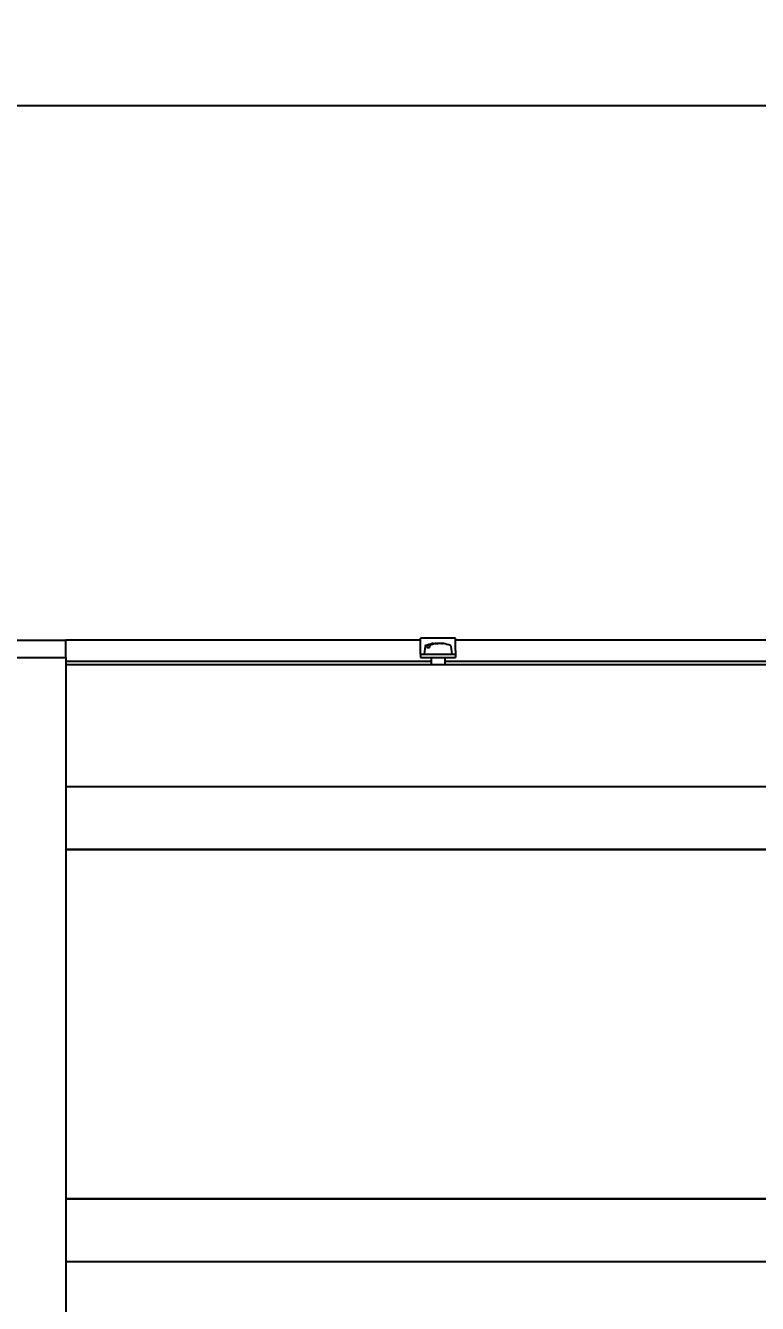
# Model space of a CAD drawing. Header units: millimetres. Extents: x 10462777 to 22643323, y 453826 to 1389191.
# Drawn here: x 11268853.4 to 11269056.6, y 578300.7 to 578655.2 of the extents above; entities that cross this region are included whole.
import ezdxf

# ---------------------------------------------------------------- set-up
doc = ezdxf.new("R2010")
doc.units = ezdxf.units.MM
doc.header["$LTSCALE"] = 200
doc.header["$MEASUREMENT"] = 0
doc.header["$PDMODE"] = 35
doc.header["$PDSIZE"] = -5
doc.linetypes.add('CENTER', pattern=[2, 1.25, -0.25, 0.25, -0.25])
doc.linetypes.add('PHANTOM', pattern=[2.5, 1.25, -0.25, 0.25, -0.25, 0.25, -0.25])
doc.layers.get('DEFPOINTS').update_dxf_attribs({"linetype": 'CONTINUOUS'})
doc.layers.add('1', color=1, linetype='CENTER')
doc.layers.add('11', color=6, linetype='PHANTOM')
doc.layers.add('LAYOUT', color=8, linetype='CONTINUOUS', lineweight=25)
doc.styles.add('iso-1', font='isocp.shx')
doc.styles.get("Standard").update_dxf_attribs({"font": 'SYMBOL'})
doc.dimstyles.get("Standard").update_dxf_attribs({"dimtxt": 1, "dimasz": 0.18, "dimexe": 0.18, "dimexo": 0.0625, "dimgap": 0.5, "dimtad": 1, "dimzin": 0, "dimdsep": 46, "dimtxsty": 'Standard', "dimcen": 0.09, "dimadec": 0, "dimazin": 0, "dimtfac": 1, "dimtofl": 0, "dimtmove": 2, "dimatfit": 3, "dimfxl": 1, "dimtolj": 1, "dimtzin": 0, "dimarcsym": 0})

# ---------------------------------------------------------------- blocks, each defined once
blk = doc.blocks.new('*D418')
at = {"layer": '1', "color": 152, "linetype": 'Continuous', "lineweight": -2, "transparency": 16777216}
for p, q in [((11268307.7, 579167.69), (11268307.7, 579563.75)), ((11269542.41, 578529.99), (11269542.41, 579563.75))]:
    blk.add_line(p, q, dxfattribs=at)
at = {"layer": '1', "color": 27, "linetype": 'Continuous', "lineweight": -2, "transparency": 16777216}
blk.add_line((11268338.45, 579533.01), (11269511.66, 579533.01), dxfattribs=at)
at = {"layer": '1', "color": 27, "linetype": 'Continuous', "transparency": 16777216}
for points in [[(11268338.45, 579538.13), (11268338.45, 579527.88), (11268307.7, 579533.01)], [(11269511.66, 579538.13), (11269511.66, 579527.88), (11269542.41, 579533.01)]]:
    blk.add_solid(points, dxfattribs=at)
at = {"layer": 'DEFPOINTS', "color": 0, "linetype": 'Continuous', "transparency": 16777216}
for p in [(11269542.41, 579533.01), (11268307.7, 579152.31), (11269542.41, 578514.62)]:
    blk.add_point(p, dxfattribs=at)
at = {"layer": '1', "color": 23, "linetype": 'Continuous', "lineweight": -3, "transparency": 16777216, "insert": (11268925.06, 579566.9), "char_height": 33.894, "attachment_point": 5, "style": 'iso-1'}
blk.add_mtext('\\A1;\\C23;1275', dxfattribs=at)
blk = doc.blocks.new('r710ic')
at = {"layer": 'LAYOUT', "color": 3}
blk.add_circle((272041.37, 104232.63), 2050.12, dxfattribs=at)

msp = doc.modelspace()

# ---------------------------------------------------------------- linework, layer by layer
at = {"layer": '1', "color": 252, "linetype": 'Continuous'}
for p, q in [((11269479.16985, 578632.88453), (11268831.61616, 578632.88453)), ((11268963.04289, 578484.71918), (11268864.52552, 578484.71918)), ((11269308.5244, 578484.71918), (11268972.73068, 578484.71918)), ((11268864.52552, 578478.90878), (11268965.96413, 578478.90878)), ((11268969.83925, 578478.90878), (11269307.06377, 578478.90878)), ((11268864.52975, 578477.94038), (11269339.04718, 578477.94038)), ((11269542.40225, 578444.04638), (11268864.50812, 578444.04638)), ((11269542.40844, 578426.57183), (11268864.50785, 578426.57183)), ((11268864.50785, 578329.81843), (11269542.40844, 578329.81843)), ((11268864.50812, 578312.34388), (11269542.40225, 578312.34388))]:
    msp.add_line(p, q, dxfattribs=at)
at = {"layer": '1', "color": 15, "linetype": 'Continuous'}
for p, q in [((11268841.77109, 578484.71921), (11268864.53081, 578484.71921)), ((11268864.53081, 578479.87721), (11268864.53081, 578484.71921)), ((11268832.10004, 578479.87721), (11268864.53081, 578479.87721)), ((11268864.53081, 578479.87721), (11268864.53081, 578444.46355)), ((11268864.53081, 578444.46355), (11268864.53081, 578431.04499)), ((11268864.53081, 578431.04499), (11268864.53081, 578230.99822))]:
    msp.add_line(p, q, dxfattribs=at)
at = {"layer": '1', "color": 51, "linetype": 'Continuous'}
for p, q in [((11269512.86346, 578426.61517), (11268864.52839, 578426.61517)), ((11268864.52839, 578329.77509), (11269512.86346, 578329.77509))]:
    msp.add_line(p, q, dxfattribs=at)
at = {"layer": '11', "color": 60, "linetype": 'Continuous'}
for p, q in [((11268972.7496, 578485.20338), (11268963.06559, 578485.20338)), ((11268963.06559, 578481.81398), (11268963.06559, 578485.20338)), ((11268964.31668, 578482.9928), (11268964.03399, 578480.84558)), ((11268964.78423, 578482.63712), (11268965.49479, 578482.63712)), ((11268966.47387, 578483.72438), (11268966.47387, 578483.53472)), ((11268966.83415, 578483.64308), (11268966.83415, 578483.75867)), ((11268966.83416, 578483.68008), (11268966.86685, 578483.68476)), ((11268968.98104, 578483.75867), (11268968.98104, 578483.68018)), ((11268971.78119, 578480.84558), (11268971.49851, 578482.9928)), ((11268972.7496, 578481.81398), (11268972.7496, 578485.20338)), ((11268963.06559, 578480.84558), (11268963.06559, 578481.81398)), ((11268963.06559, 578480.84558), (11268972.7496, 578480.84558)), ((11268963.06559, 578480.84558), (11268963.06559, 578479.87718)), ((11268963.06559, 578479.87718), (11268972.7496, 578479.87718)), ((11268965.97079, 578479.87709), (11268965.97079, 578477.94035)), ((11268969.84439, 578477.94035), (11268969.84439, 578479.87709)), ((11268972.7496, 578481.81398), (11268972.7496, 578480.84558)), ((11268972.7496, 578480.84558), (11268972.7496, 578479.87718))]:
    msp.add_line(p, q, dxfattribs=at)
for centre, radius, start, end in [((11268964.5567, 578482.9612), 0.2421, 111.7684775, 172.5), ((11268967.90759, 578474.57), 9.27762, 100.5611991, 111.7684775), ((11268967.90759, 578474.57), 9.27762, 98.2135822, 100.5611991), ((11268967.90759, 578474.57), 9.27762, 68.2315225, 80.9166603), ((11268971.25848, 578482.9612), 0.2421, 7.5, 68.2315225)]:
    msp.add_arc(centre, radius, start, end, dxfattribs=at)
for centre, major_axis, ratio, start_param, end_param in [((11268967.55232, 578474.57), (0, -9.2609), 0.770008692, 3.293409023, 3.516975807), ((11268968.26287, 578474.57), (0, 9.2609), 0.770008692, 0.151816369, 0.375383153), ((11268967.31135, 578474.57), (0, -9.23044), 0.770008692, 3.24700135, 3.300075661), ((11268967.58254, 578474.57), (0, -9.23044), 0.937557475, 3.270055523, 3.300075661), ((11268968.23264, 578474.57), (0, 9.23044), 0.937557475, 0.105408696, 0.158483008), ((11268966.9863, 578474.57), (0, -9.23044), 0.167548783, 2.983109646, 3.013129784), ((11268968.50384, 578474.57), (0, 9.23044), 0.770008692, 0.105408696, 0.158483008), ((11268967.58254, 578474.57), (0, -9.23044), 0.937557475, 2.983109646, 3.036183958), ((11268968.82889, 578474.57), (0, 9.23044), 0.167548783, 6.124702299, 6.177776611), ((11268968.50384, 578474.57), (0, 9.23044), 0.770008692, 6.124702299, 6.177776611)]:
    msp.add_ellipse(centre, major_axis=major_axis, ratio=ratio, start_param=start_param, end_param=end_param, dxfattribs=at)
for points, knots in [([(11268964.78423, 578482.63712), (11268964.79331, 578482.72563), (11268964.80239, 578482.81414), (11268964.81456, 578482.9327), (11268964.81764, 578482.96275), (11268964.82072, 578482.9928)], [0, 0, 0, 0, 0.746542574, 0.746542574, 1, 1, 1, 1]), ([(11268964.93789, 578483.18604), (11268964.90689, 578483.17017), (11268964.87964, 578483.14402), (11268964.83835, 578483.07609), (11268964.82507, 578483.03517), (11268964.82072, 578482.9928)], [0, 0, 0, 0, 0.5, 0.5, 1, 1, 1, 1]), ([(11268965.53128, 578482.9928), (11268965.52819, 578482.96275), (11268965.52511, 578482.9327), (11268965.51295, 578482.81414), (11268965.50386, 578482.72563), (11268965.49479, 578482.63712)], [0, 0, 0, 0, 0.253457426, 0.253457426, 1, 1, 1, 1]), ([(11268965.53128, 578482.9928), (11268965.53567, 578483.03563), (11268965.54904, 578483.07639), (11268965.59034, 578483.14416), (11268965.61779, 578483.17035), (11268965.64845, 578483.18604)], [0, 0, 0, 0, 0.5, 0.5, 1, 1, 1, 1]), ([(11268966.21675, 578483.68476), (11268966.20698, 578483.68309), (11268966.19768, 578483.68157), (11268966.18155, 578483.67904), (11268966.1745, 578483.67801), (11268966.16374, 578483.67661), (11268966.15984, 578483.67621), (11268966.15565, 578483.67608), (11268966.15526, 578483.67633), (11268966.15791, 578483.67745), (11268966.16098, 578483.67832), (11268966.17011, 578483.68055), (11268966.17632, 578483.68195), (11268966.18555, 578483.68391), (11268966.18756, 578483.68433), (11268966.18963, 578483.68476)], [0, 0, 0, 0, 0.161763786, 0.161763786, 0.323661755, 0.323661755, 0.483616951, 0.483616951, 0.641693129, 0.641693129, 0.79949543, 0.79949543, 0.958704309, 0.958704309, 1, 1, 1, 1]), ([(11268966.56354, 578483.74921), (11268966.66454, 578483.76308), (11268966.74207, 578483.77036), (11268966.81821, 578483.77038), (11268966.83403, 578483.767), (11268966.83404, 578483.76045)], [0, 0, 0, 0, 0.594860503, 0.594860503, 1, 1, 1, 1]), ([(11268967.38213, 578483.68476), (11268967.3741, 578483.68309), (11268967.36481, 578483.68157), (11268967.34516, 578483.67904), (11268967.33453, 578483.67801), (11268967.31359, 578483.67661), (11268967.30298, 578483.67621), (11268967.2833, 578483.67608), (11268967.27392, 578483.67633), (11268967.25758, 578483.67745), (11268967.25037, 578483.67832), (11268967.23898, 578483.68055), (11268967.23466, 578483.68195), (11268967.23139, 578483.68391), (11268967.23082, 578483.68433), (11268967.23037, 578483.68476)], [0, 0, 0, 0, 0.161763786, 0.161763786, 0.323661755, 0.323661755, 0.483616951, 0.483616951, 0.641693129, 0.641693129, 0.79949543, 0.79949543, 0.958704309, 0.958704309, 1, 1, 1, 1]), ([(11268967.32212, 578483.74921), (11268967.4451, 578483.76308), (11268967.57888, 578483.77036), (11268967.77803, 578483.77038), (11268967.84726, 578483.76815), (11268967.91207, 578483.76381)], [0, 0, 0, 0, 0.643969872, 0.643969872, 1, 1, 1, 1]), ([(11268968.49307, 578483.74921), (11268968.37008, 578483.76308), (11268968.2363, 578483.77036), (11268967.9798, 578483.77039), (11268967.85704, 578483.76308), (11268967.75603, 578483.74921)], [0, 0, 0, 0, 0.5, 0.5, 1, 1, 1, 1]), ([(11268969.07296, 578483.68476), (11268969.07471, 578483.68309), (11268969.07472, 578483.68157), (11268969.0712, 578483.67904), (11268969.06762, 578483.67801), (11268969.05744, 578483.67661), (11268969.05074, 578483.67621), (11268969.03524, 578483.67608), (11268969.02626, 578483.67633), (11268969.00726, 578483.67745), (11268968.99698, 578483.67832), (11268968.97646, 578483.68055), (11268968.96593, 578483.68195), (11268968.95343, 578483.68391), (11268968.95086, 578483.68433), (11268968.94833, 578483.68476)], [0, 0, 0, 0, 0.161763786, 0.161763786, 0.323661755, 0.323661755, 0.483616951, 0.483616951, 0.641693129, 0.641693129, 0.79949543, 0.79949543, 0.958704309, 0.958704309, 1, 1, 1, 1]), ([(11268969.25165, 578483.74921), (11268969.15064, 578483.76308), (11268969.07311, 578483.77036), (11268968.98253, 578483.77039), (11268968.96963, 578483.76308), (11268968.99161, 578483.74921)], [0, 0, 0, 0, 0.5, 0.5, 1, 1, 1, 1])]:
    msp.add_open_spline(points, degree=3, knots=knots, dxfattribs=at)

# ---------------------------------------------------------------- block references
at = {"layer": 'LAYOUT', "color": 2, "rotation": 270}
msp.add_blockref('r710ic', (11164953.374, 851772.39677, 0), dxfattribs=at)

# ---------------------------------------------------------------- dimensions: what is measured, and where the dimension line sits
at = {"layer": '1', "color": 27, "linetype": 'Continuous', "lineweight": -3}
dim = msp.add_linear_dim(base=(11269542.41133, 579533.00572), p1=(11268307.70039, 579152.31435), p2=(11269542.41133, 578514.61858), text='\\C23;1275', dimstyle='Standard', override={"dimtxt": 33.894026, "dimasz": 30.746724, "dimexe": 30.746724, "dimexo": 15.373362, "dimgap": 16.947013, "dimtad": 1, "dimtih": 0, "dimdec": 0, "dimzin": 8, "dimtxsty": 'iso-1', "dimsah": 1, "dimclrd": 27, "dimclre": 152, "dimclrt": 23, "dimtm": -0.005, "dimtdec": 3, "dimtofl": 1, "dimtmove": 0}, dxfattribs=at)
dim.commit()
dim.dimension.update_dxf_attribs({"geometry": '*D418', "text_midpoint": (11268925.05586, 579533.00572), "dimtype": 160})

doc.saveas('drawing.dxf')
